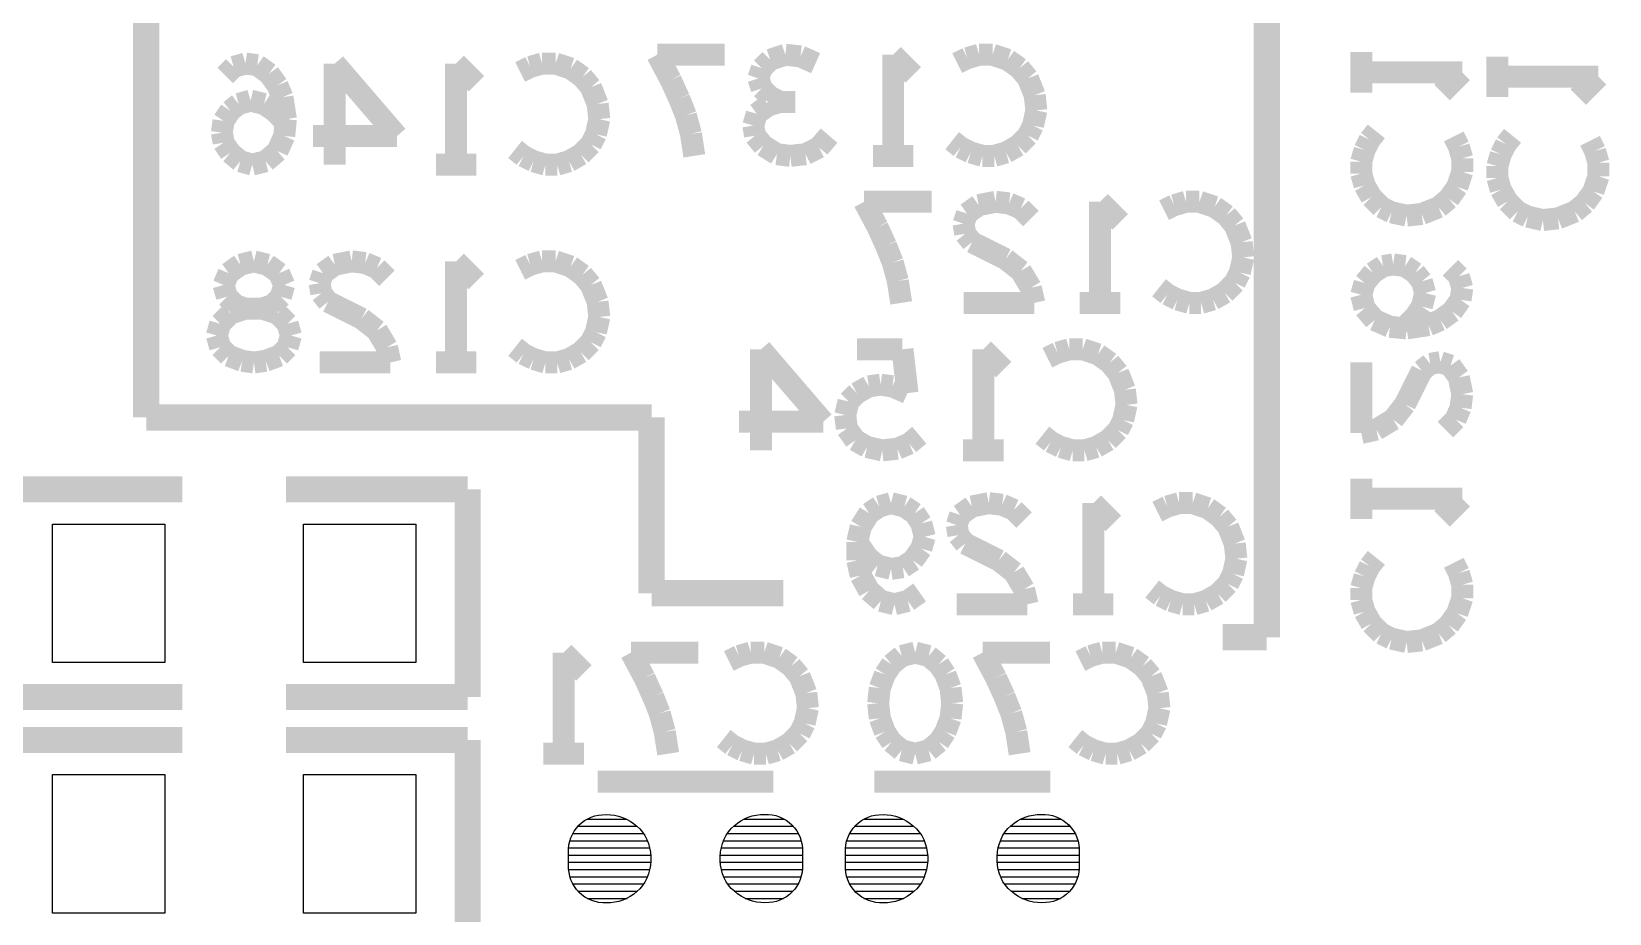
# Model space of a CAD drawing. Extents: x 175.8 to 218.8, y 273.2 to 311.2.
# Drawn here: x 199.17 to 208.3, y 291.76 to 296.86 of the extents above; entities that cross this region are included whole.
import ezdxf

# ---------------------------------------------------------------- set-up
doc = ezdxf.new("R2010")
doc.units = 0
doc.layers.add('MA_DETAILS', color=254, linetype='CONTINUOUS')

# ---------------------------------------------------------------- blocks, each defined once
blk = doc.blocks.new('FIGURE_SQUARE')
blk.add_lwpolyline([(-0.5, -0.5), (-0.5, 0.5), (0.5, 0.5), (0.5, -0.5)], close=True)

msp = doc.modelspace()

# ---------------------------------------------------------------- linework, layer by layer
at = {"layer": 'MA_DETAILS'}
for points, const_width in [([(206.314294, 293.355776), (206.314294, 298.054776)], 0.1524), ([(199.837294, 297.673776), (199.837294, 294.625776)], 0.1524), ([(200.410572, 296.670476), (200.3425, 296.650918)], 0.127), ([(200.478898, 296.660824), (200.410572, 296.670476)], 0.127), ([(200.54697, 296.612056), (200.478898, 296.660824)], 0.127), ([(200.926954, 296.670476), (201.287126, 296.251884)], 0.127), ([(200.926954, 296.086276), (200.926954, 296.670476)], 0.127), ([(201.628248, 296.670476), (201.745088, 296.553636)], 0.127), ([(201.628248, 296.086276), (201.628248, 296.670476)], 0.127), ([(202.057, 296.650918), (202.125072, 296.670476)], 0.127), ([(202.125072, 296.670476), (202.20305, 296.670476)], 0.127), ([(202.20305, 296.670476), (202.29068, 296.641266)], 0.127), ([(202.79106, 296.721276), (203.180696, 296.721276)], 0.127), ([(202.869038, 296.575226), (202.79106, 296.721276)], 0.127), ([(203.395072, 296.643298), (203.44384, 296.692066)], 0.127), ([(203.44384, 296.692066), (203.53147, 296.721276)], 0.127), ([(203.53147, 296.721276), (203.6191, 296.711624)], 0.127), ([(203.6191, 296.711624), (203.70673, 296.672508)], 0.127), ([(204.154786, 296.721276), (204.271626, 296.604436)], 0.127), ([(204.154786, 296.137076), (204.154786, 296.721276)], 0.127), ([(204.525118, 296.672508), (204.583538, 296.701718)], 0.127), ([(204.583538, 296.701718), (204.65161, 296.721276)], 0.127), ([(204.65161, 296.721276), (204.729588, 296.721276)], 0.127), ([(204.729588, 296.721276), (204.817218, 296.692066)], 0.127), ([(204.817218, 296.692066), (204.88529, 296.643298)], 0.127), ([(206.860394, 296.502582), (206.860394, 296.736262)], 0.127), ([(207.647794, 296.477182), (207.647794, 296.710862)], 0.127), ([(200.3425, 296.650918), (200.293732, 296.602404)], 0.127), ([(200.595738, 296.543984), (200.54697, 296.612056)], 0.127), ([(201.99858, 296.621708), (202.057, 296.650918)], 0.127), ([(202.29068, 296.641266), (202.358752, 296.592498)], 0.127), ([(202.358752, 296.592498), (202.40752, 296.534078)], 0.127), ([(202.917806, 296.468038), (202.869038, 296.575226)], 0.127), ([(203.375514, 296.584878), (203.395072, 296.643298)], 0.127), ([(203.395072, 296.526458), (203.375514, 296.584878)], 0.127), ([(204.88529, 296.643298), (204.934058, 296.584878)], 0.127), ([(204.934058, 296.584878), (204.97292, 296.487596)], 0.127), ([(206.860394, 296.619422), (207.444594, 296.619422)], 0.127), ([(207.444594, 296.619422), (207.327754, 296.502582)], 0.127), ([(207.647794, 296.594022), (208.231994, 296.594022)], 0.127), ([(208.231994, 296.594022), (208.115154, 296.477182)], 0.127), ([(200.624948, 296.475658), (200.595738, 296.543984)], 0.127), ([(200.644252, 296.349166), (200.624948, 296.475658)], 0.127), ([(202.40752, 296.534078), (202.446382, 296.436796)], 0.127), ([(203.44384, 296.477944), (203.395072, 296.526458)], 0.127), ([(203.50226, 296.448734), (203.44384, 296.477944)], 0.127), ([(204.97292, 296.487596), (204.982572, 296.399966)], 0.127), ([(200.322942, 296.397934), (200.28408, 296.339514)], 0.127), ([(200.37171, 296.436796), (200.322942, 296.397934)], 0.127), ([(200.439782, 296.456354), (200.37171, 296.436796)], 0.127), ([(200.51776, 296.436796), (200.439782, 296.456354)], 0.127), ([(200.57618, 296.397934), (200.51776, 296.436796)], 0.127), ([(200.644252, 296.329608), (200.57618, 296.397934)], 0.127), ([(202.446382, 296.436796), (202.456034, 296.349166)], 0.127), ([(202.956668, 296.370756), (202.917806, 296.468038)], 0.127), ([(203.365862, 296.380408), (203.433934, 296.429176)], 0.127), ([(203.433934, 296.429176), (203.50226, 296.448734)], 0.127), ([(203.50226, 296.448734), (203.58989, 296.448734)], 0.127), ([(204.982572, 296.399966), (204.963268, 296.312336)], 0.127), ([(200.28408, 296.339514), (200.274428, 296.271188)], 0.127), ([(200.6346, 296.251884), (200.644252, 296.349166)], 0.127), ([(202.456034, 296.349166), (202.43673, 296.261536)], 0.127), ([(202.985878, 296.263568), (202.956668, 296.370756)], 0.127), ([(203.346304, 296.312336), (203.365862, 296.380408)], 0.127), ([(203.35621, 296.253916), (203.346304, 296.312336)], 0.127), ([(204.963268, 296.312336), (204.934058, 296.253916)], 0.127), ([(200.274428, 296.271188), (200.28408, 296.212768)], 0.127), ([(200.28408, 296.212768), (200.322942, 296.154348)], 0.127), ([(200.595738, 296.164254), (200.6346, 296.251884)], 0.127), ([(201.287126, 296.251884), (200.800462, 296.251884)], 0.127), ([(202.40752, 296.203116), (202.3491, 296.144696)], 0.127), ([(202.43673, 296.261536), (202.40752, 296.203116)], 0.127), ([(203.005436, 296.137076), (202.985878, 296.263568)], 0.127), ([(203.404724, 296.195496), (203.35621, 296.253916)], 0.127), ([(203.784454, 296.253916), (203.726034, 296.185844)], 0.127), ([(204.544422, 296.185844), (204.495908, 296.224706)], 0.127), ([(204.934058, 296.253916), (204.875638, 296.195496)], 0.127), ([(206.879952, 296.171366), (206.909162, 296.229786)], 0.127), ([(206.909162, 296.229786), (206.948024, 296.2783)], 0.127), ([(207.395826, 296.24909), (207.425036, 296.19067)], 0.127), ([(207.667352, 296.145966), (207.696562, 296.204386)], 0.127), ([(207.696562, 296.204386), (207.735424, 296.2529)], 0.127), ([(208.183226, 296.22369), (208.212436, 296.16527)], 0.127), ([(200.322942, 296.154348), (200.381362, 296.105834)], 0.127), ([(200.527412, 296.105834), (200.595738, 296.164254)], 0.127), ([(202.017884, 296.135044), (201.96937, 296.173906)], 0.127), ([(202.076304, 296.105834), (202.017884, 296.135044)], 0.127), ([(202.3491, 296.144696), (202.280774, 296.105834)], 0.127), ([(203.482702, 296.146728), (203.404724, 296.195496)], 0.127), ([(203.56068, 296.137076), (203.482702, 296.146728)], 0.127), ([(203.64831, 296.146728), (203.56068, 296.137076)], 0.127), ([(203.726034, 296.185844), (203.64831, 296.146728)], 0.127), ([(204.271626, 296.137076), (204.037946, 296.137076)], 0.127), ([(204.602842, 296.156634), (204.544422, 296.185844)], 0.127), ([(204.671168, 296.137076), (204.602842, 296.156634)], 0.127), ([(204.73924, 296.137076), (204.671168, 296.137076)], 0.127), ([(204.807312, 296.156634), (204.73924, 296.137076)], 0.127), ([(204.875638, 296.195496), (204.807312, 296.156634)], 0.127), ([(206.860394, 296.10304), (206.879952, 296.171366)], 0.127), ([(207.425036, 296.19067), (207.444594, 296.122598)], 0.127), ([(207.444594, 296.122598), (207.444594, 296.04462)], 0.127), ([(207.647794, 296.07764), (207.667352, 296.145966)], 0.127), ([(208.212436, 296.16527), (208.231994, 296.097198)], 0.127), ([(200.381362, 296.105834), (200.449688, 296.086276)], 0.127), ([(200.449688, 296.086276), (200.527412, 296.105834)], 0.127), ([(201.745088, 296.086276), (201.511408, 296.086276)], 0.127), ([(202.14463, 296.086276), (202.076304, 296.105834)], 0.127), ([(202.212702, 296.086276), (202.14463, 296.086276)], 0.127), ([(202.280774, 296.105834), (202.212702, 296.086276)], 0.127), ([(206.860394, 296.034968), (206.860394, 296.10304)], 0.127), ([(206.879952, 295.966896), (206.860394, 296.034968)], 0.127), ([(207.444594, 296.04462), (207.415384, 295.95699)], 0.127), ([(207.647794, 296.009568), (207.647794, 296.07764)], 0.127), ([(208.231994, 296.01922), (208.202784, 295.93159)], 0.127), ([(208.231994, 296.097198), (208.231994, 296.01922)], 0.127), ([(206.918814, 295.89857), (206.879952, 295.966896)], 0.127), ([(207.415384, 295.95699), (207.366616, 295.888918)], 0.127), ([(207.667352, 295.941496), (207.647794, 296.009568)], 0.127), ([(207.706214, 295.87317), (207.667352, 295.941496)], 0.127), ([(208.202784, 295.93159), (208.154016, 295.863518)], 0.127), ([(203.986892, 295.871646), (204.376528, 295.871646)], 0.127), ([(204.06487, 295.725596), (203.986892, 295.871646)], 0.127), ([(204.649324, 295.852088), (204.581252, 295.803574)], 0.127), ([(204.746606, 295.871646), (204.649324, 295.852088)], 0.127), ([(204.824584, 295.861994), (204.746606, 295.871646)], 0.127), ([(204.892656, 295.832784), (204.824584, 295.861994)], 0.127), ([(205.350618, 295.871646), (205.467458, 295.754806)], 0.127), ([(205.350618, 295.287446), (205.350618, 295.871646)], 0.127), ([(205.72095, 295.822878), (205.77937, 295.852088)], 0.127), ([(205.77937, 295.852088), (205.847442, 295.871646)], 0.127), ([(205.847442, 295.871646), (205.92542, 295.871646)], 0.127), ([(205.92542, 295.871646), (206.01305, 295.842436)], 0.127), ([(206.01305, 295.842436), (206.081122, 295.793668)], 0.127), ([(206.977234, 295.84015), (206.918814, 295.89857)], 0.127), ([(207.035654, 295.81094), (206.977234, 295.84015)], 0.127), ([(207.308196, 295.84015), (207.210914, 295.801288)], 0.127), ([(207.366616, 295.888918), (207.308196, 295.84015)], 0.127), ([(207.764634, 295.81475), (207.706214, 295.87317)], 0.127), ([(208.154016, 295.863518), (208.095596, 295.81475)], 0.127), ([(204.581252, 295.803574), (204.561694, 295.745154)], 0.127), ([(204.561694, 295.745154), (204.571346, 295.686734)], 0.127), ([(204.951076, 295.774364), (204.892656, 295.832784)], 0.127), ([(206.081122, 295.793668), (206.12989, 295.735248)], 0.127), ([(207.123284, 295.791636), (207.035654, 295.81094)], 0.127), ([(207.210914, 295.801288), (207.123284, 295.791636)], 0.127), ([(207.823054, 295.78554), (207.764634, 295.81475)], 0.127), ([(207.910684, 295.766236), (207.823054, 295.78554)], 0.127), ([(207.998314, 295.775888), (207.910684, 295.766236)], 0.127), ([(208.095596, 295.81475), (207.998314, 295.775888)], 0.127), ([(204.113638, 295.618408), (204.06487, 295.725596)], 0.127), ([(204.571346, 295.686734), (204.610462, 295.637966)], 0.127), ([(206.12989, 295.735248), (206.168752, 295.637966)], 0.127), ([(204.1525, 295.521126), (204.113638, 295.618408)], 0.127), ([(204.610462, 295.637966), (204.805026, 295.540684)], 0.127), ([(206.168752, 295.637966), (206.178404, 295.550336)], 0.127), ([(200.381362, 295.507918), (200.31329, 295.459404)], 0.127), ([(200.45934, 295.527476), (200.381362, 295.507918)], 0.127), ([(200.537318, 295.507918), (200.45934, 295.527476)], 0.127), ([(200.60539, 295.459404), (200.537318, 295.507918)], 0.127), ([(200.926954, 295.507918), (200.858882, 295.459404)], 0.127), ([(201.024236, 295.527476), (200.926954, 295.507918)], 0.127), ([(201.102214, 295.517824), (201.024236, 295.527476)], 0.127), ([(201.170286, 295.488614), (201.102214, 295.517824)], 0.127), ([(201.228706, 295.430194), (201.170286, 295.488614)], 0.127), ([(201.628248, 295.527476), (201.745088, 295.410636)], 0.127), ([(201.628248, 294.943276), (201.628248, 295.527476)], 0.127), ([(201.99858, 295.478708), (202.057, 295.507918)], 0.127), ([(202.057, 295.507918), (202.125072, 295.527476)], 0.127), ([(202.125072, 295.527476), (202.20305, 295.527476)], 0.127), ([(202.20305, 295.527476), (202.29068, 295.498266)], 0.127), ([(202.29068, 295.498266), (202.358752, 295.449498)], 0.127), ([(204.18171, 295.413938), (204.1525, 295.521126)], 0.127), ([(204.805026, 295.540684), (204.892656, 295.472358)], 0.127), ([(204.892656, 295.472358), (204.951076, 295.375076)], 0.127), ([(206.178404, 295.550336), (206.1591, 295.462706)], 0.127), ([(206.986886, 295.500044), (206.928466, 295.461182)], 0.127), ([(207.045306, 295.509696), (206.986886, 295.500044)], 0.127), ([(207.113632, 295.500044), (207.045306, 295.509696)], 0.127), ([(207.172052, 295.461182), (207.113632, 295.500044)], 0.127), ([(207.425036, 295.441624), (207.376522, 295.490392)], 0.127), ([(200.31329, 295.459404), (200.28408, 295.391078)], 0.127), ([(200.28408, 295.391078), (200.303638, 295.323006)], 0.127), ([(200.6346, 295.391078), (200.60539, 295.459404)], 0.127), ([(200.615042, 295.323006), (200.6346, 295.391078)], 0.127), ([(200.858882, 295.459404), (200.839324, 295.400984)], 0.127), ([(200.839324, 295.400984), (200.848976, 295.342564)], 0.127), ([(202.358752, 295.449498), (202.40752, 295.391078)], 0.127), ([(202.40752, 295.391078), (202.446382, 295.293796)], 0.127), ([(204.201268, 295.287446), (204.18171, 295.413938)], 0.127), ([(206.12989, 295.404286), (206.07147, 295.345866)], 0.127), ([(206.1591, 295.462706), (206.12989, 295.404286)], 0.127), ([(206.879952, 295.402762), (206.860394, 295.334436)], 0.127), ([(206.928466, 295.461182), (206.879952, 295.402762)], 0.127), ([(207.210914, 295.412414), (207.172052, 295.461182)], 0.127), ([(207.230472, 295.344342), (207.210914, 295.412414)], 0.127), ([(207.444594, 295.373552), (207.425036, 295.441624)], 0.127), ([(200.303638, 295.323006), (200.352152, 295.274238)], 0.127), ([(200.566528, 295.274238), (200.615042, 295.323006)], 0.127), ([(200.848976, 295.342564), (200.888092, 295.293796)], 0.127), ([(200.888092, 295.293796), (201.082656, 295.196514)], 0.127), ([(202.446382, 295.293796), (202.456034, 295.206166)], 0.127), ([(204.970634, 295.287446), (204.561694, 295.287446)], 0.127), ([(204.951076, 295.375076), (204.970634, 295.287446)], 0.127), ([(205.467458, 295.287446), (205.233778, 295.287446)], 0.127), ([(205.740254, 295.336214), (205.69174, 295.375076)], 0.127), ([(205.798674, 295.307004), (205.740254, 295.336214)], 0.127), ([(205.867, 295.287446), (205.798674, 295.307004)], 0.127), ([(205.935072, 295.287446), (205.867, 295.287446)], 0.127), ([(206.003144, 295.307004), (205.935072, 295.287446)], 0.127), ([(206.07147, 295.345866), (206.003144, 295.307004)], 0.127), ([(206.860394, 295.334436), (206.879952, 295.256712)], 0.127), ([(207.210914, 295.266364), (207.230472, 295.344342)], 0.127), ([(207.386174, 295.237154), (207.434942, 295.305226)], 0.127), ([(207.434942, 295.305226), (207.444594, 295.373552)], 0.127), ([(200.264522, 295.167304), (200.322942, 295.225724)], 0.127), ([(200.322942, 295.225724), (200.410572, 295.254934)], 0.127), ([(200.352152, 295.274238), (200.410572, 295.254934)], 0.127), ([(200.410572, 295.254934), (200.508108, 295.254934)], 0.127), ([(200.410572, 295.254934), (200.508108, 295.254934)], 0.127), ([(200.508108, 295.254934), (200.566528, 295.274238)], 0.127), ([(200.508108, 295.254934), (200.595738, 295.225724)], 0.127), ([(200.595738, 295.225724), (200.654158, 295.167304)], 0.127), ([(201.082656, 295.196514), (201.170286, 295.128188)], 0.127), ([(202.456034, 295.206166), (202.43673, 295.118536)], 0.127), ([(206.879952, 295.256712), (206.938372, 295.188386)], 0.127), ([(207.103726, 295.139872), (207.172052, 295.207944)], 0.127), ([(207.172052, 295.207944), (207.210914, 295.266364)], 0.127), ([(207.318102, 295.188386), (207.386174, 295.237154)], 0.127), ([(200.245218, 295.098978), (200.264522, 295.167304)], 0.127), ([(200.654158, 295.167304), (200.673462, 295.098978)], 0.127), ([(201.170286, 295.128188), (201.228706, 295.030906)], 0.127), ([(202.43673, 295.118536), (202.40752, 295.060116)], 0.127), ([(206.938372, 295.188386), (207.026002, 295.149524)], 0.127), ([(207.026002, 295.149524), (207.123284, 295.139872)], 0.127), ([(207.123284, 295.139872), (207.249776, 295.159176)], 0.127), ([(207.249776, 295.159176), (207.318102, 295.188386)], 0.127), ([(200.264522, 295.030906), (200.245218, 295.098978)], 0.127), ([(200.31329, 294.982138), (200.264522, 295.030906)], 0.127), ([(200.654158, 295.030906), (200.60539, 294.982138)], 0.127), ([(200.673462, 295.098978), (200.654158, 295.030906)], 0.127), ([(201.228706, 295.030906), (201.248264, 294.943276)], 0.127), ([(202.017884, 294.992044), (201.96937, 295.030906)], 0.127), ([(202.40752, 295.060116), (202.3491, 295.001696)], 0.127), ([(203.3905, 295.019476), (203.750672, 294.600884)], 0.127), ([(203.3905, 294.435276), (203.3905, 295.019476)], 0.127), ([(204.208634, 295.019476), (203.945744, 295.019476)], 0.127), ([(204.237844, 294.766238), (204.208634, 295.019476)], 0.127), ([(204.676248, 295.019476), (204.793088, 294.902636)], 0.127), ([(204.676248, 294.435276), (204.676248, 295.019476)], 0.127), ([(205.105, 294.999918), (205.173072, 295.019476)], 0.127), ([(205.173072, 295.019476), (205.25105, 295.019476)], 0.127), ([(205.25105, 295.019476), (205.33868, 294.990266)], 0.127), ([(200.391268, 294.952928), (200.31329, 294.982138)], 0.127), ([(200.45934, 294.943276), (200.391268, 294.952928)], 0.127), ([(200.527412, 294.952928), (200.45934, 294.943276)], 0.127), ([(200.60539, 294.982138), (200.527412, 294.952928)], 0.127), ([(201.248264, 294.943276), (200.839324, 294.943276)], 0.127), ([(201.745088, 294.943276), (201.511408, 294.943276)], 0.127), ([(202.076304, 294.962834), (202.017884, 294.992044)], 0.127), ([(202.14463, 294.943276), (202.076304, 294.962834)], 0.127), ([(202.212702, 294.943276), (202.14463, 294.943276)], 0.127), ([(202.280774, 294.962834), (202.212702, 294.943276)], 0.127), ([(202.3491, 295.001696), (202.280774, 294.962834)], 0.127), ([(205.04658, 294.970708), (205.105, 294.999918)], 0.127), ([(205.33868, 294.990266), (205.406752, 294.941498)], 0.127), ([(205.406752, 294.941498), (205.45552, 294.883078)], 0.127), ([(206.860394, 294.53586), (206.860394, 294.9448)], 0.127), ([(207.259682, 294.935148), (207.210914, 294.896032)], 0.127), ([(207.318102, 294.9448), (207.259682, 294.935148)], 0.127), ([(207.376522, 294.925242), (207.318102, 294.9448)], 0.127), ([(207.425036, 294.85717), (207.376522, 294.925242)], 0.127), ([(205.45552, 294.883078), (205.494382, 294.785796)], 0.127), ([(207.210914, 294.896032), (207.113632, 294.701468)], 0.127), ([(207.444594, 294.759888), (207.425036, 294.85717)], 0.127), ([(203.896976, 294.717724), (203.945744, 294.766238)], 0.127), ([(203.945744, 294.766238), (204.013816, 294.805354)], 0.127), ([(204.013816, 294.805354), (204.082142, 294.815006)], 0.127), ([(204.082142, 294.815006), (204.150214, 294.805354)], 0.127), ([(204.150214, 294.805354), (204.237844, 294.766238)], 0.127), ([(205.494382, 294.785796), (205.504034, 294.698166)], 0.127), ([(207.434942, 294.68191), (207.444594, 294.759888)], 0.127), ([(203.877672, 294.639746), (203.896976, 294.717724)], 0.127), ([(205.504034, 294.698166), (205.48473, 294.610536)], 0.127), ([(207.113632, 294.701468), (207.045306, 294.613838)], 0.127), ([(207.405732, 294.613838), (207.434942, 294.68191)], 0.127), ([(199.837294, 294.625776), (202.758294, 294.625776)], 0.1524), ([(202.758294, 294.625776), (202.758294, 293.609776)], 0.1524), ([(203.750672, 294.600884), (203.264008, 294.600884)], 0.127), ([(203.887324, 294.561768), (203.877672, 294.639746)], 0.127), ([(203.936092, 294.493696), (203.887324, 294.561768)], 0.127), ([(205.48473, 294.610536), (205.45552, 294.552116)], 0.127), ([(207.045306, 294.613838), (206.948024, 294.555418)], 0.127), ([(207.347312, 294.555418), (207.405732, 294.613838)], 0.127), ([(204.004164, 294.454834), (203.936092, 294.493696)], 0.127), ([(204.247496, 294.474138), (204.179424, 294.444928)], 0.127), ([(204.305916, 294.522906), (204.247496, 294.474138)], 0.127), ([(205.065884, 294.484044), (205.01737, 294.522906)], 0.127), ([(205.124304, 294.454834), (205.065884, 294.484044)], 0.127), ([(205.3971, 294.493696), (205.328774, 294.454834)], 0.127), ([(205.45552, 294.552116), (205.3971, 294.493696)], 0.127), ([(206.948024, 294.555418), (206.860394, 294.53586)], 0.127), ([(204.091794, 294.435276), (204.004164, 294.454834)], 0.127), ([(204.179424, 294.444928), (204.091794, 294.435276)], 0.127), ([(204.793088, 294.435276), (204.559408, 294.435276)], 0.127), ([(205.19263, 294.435276), (205.124304, 294.454834)], 0.127), ([(205.260702, 294.435276), (205.19263, 294.435276)], 0.127), ([(205.328774, 294.454834), (205.260702, 294.435276)], 0.127), ([(200.04532, 294.209724), (198.995284, 294.209724)], 0.150114), ([(200.645268, 294.209724), (201.695304, 294.209724)], 0.150114), ([(201.695304, 294.209724), (201.695304, 293.009828)], 0.150114), ([(206.860394, 294.039036), (206.860394, 294.272716)], 0.127), ([(204.015848, 294.072056), (204.074268, 294.110918)], 0.127), ([(204.074268, 294.110918), (204.14234, 294.130476)], 0.127), ([(204.14234, 294.130476), (204.220318, 294.110918)], 0.127), ([(204.220318, 294.110918), (204.278738, 294.072056)], 0.127), ([(204.609954, 294.110918), (204.541882, 294.062404)], 0.127), ([(204.707236, 294.130476), (204.609954, 294.110918)], 0.127), ([(204.785214, 294.120824), (204.707236, 294.130476)], 0.127), ([(204.853286, 294.091614), (204.785214, 294.120824)], 0.127), ([(205.311248, 294.130476), (205.428088, 294.013636)], 0.127), ([(205.311248, 293.546276), (205.311248, 294.130476)], 0.127), ([(205.68158, 294.081708), (205.74, 294.110918)], 0.127), ([(205.74, 294.110918), (205.808072, 294.130476)], 0.127), ([(205.808072, 294.130476), (205.88605, 294.130476)], 0.127), ([(205.88605, 294.130476), (205.97368, 294.101266)], 0.127), ([(206.860394, 294.155876), (207.444594, 294.155876)], 0.127), ([(207.444594, 294.155876), (207.327754, 294.039036)], 0.127), ([(203.96708, 293.994078), (204.015848, 294.072056)], 0.127), ([(204.278738, 294.072056), (204.3176, 294.013636)], 0.127), ([(204.3176, 294.013636), (204.337158, 293.935658)], 0.127), ([(204.541882, 294.062404), (204.522324, 294.003984)], 0.127), ([(204.911706, 294.033194), (204.853286, 294.091614)], 0.127), ([(205.97368, 294.101266), (206.041752, 294.052498)], 0.127), ([(206.041752, 294.052498), (206.09052, 293.994078)], 0.127), ([(203.947522, 293.906448), (203.96708, 293.994078)], 0.127), ([(204.337158, 293.935658), (204.3176, 293.867586)], 0.127), ([(204.522324, 294.003984), (204.531976, 293.945564)], 0.127), ([(204.531976, 293.945564), (204.571092, 293.896796)], 0.127), ([(206.09052, 293.994078), (206.129382, 293.896796)], 0.127), ([(204.005942, 293.818818), (203.947522, 293.906448)], 0.127), ([(203.947522, 293.799514), (203.947522, 293.906448)], 0.127), ([(204.3176, 293.867586), (204.268832, 293.799514)], 0.127), ([(204.571092, 293.896796), (204.765656, 293.799514)], 0.127), ([(206.129382, 293.896796), (206.139034, 293.809166)], 0.127), ([(203.96708, 293.711884), (203.947522, 293.799514)], 0.127), ([(204.064362, 293.770304), (204.005942, 293.818818)], 0.127), ([(204.14234, 293.750746), (204.064362, 293.770304)], 0.127), ([(204.210412, 293.760398), (204.14234, 293.750746)], 0.127), ([(204.268832, 293.799514), (204.210412, 293.760398)], 0.127), ([(204.765656, 293.799514), (204.853286, 293.731188)], 0.127), ([(206.139034, 293.809166), (206.11973, 293.721536)], 0.127), ([(206.879952, 293.70782), (206.909162, 293.76624)], 0.127), ([(206.909162, 293.76624), (206.948024, 293.814754)], 0.127), ([(207.395826, 293.785544), (207.425036, 293.727124)], 0.127), ([(204.015848, 293.624254), (203.96708, 293.711884)], 0.127), ([(204.853286, 293.731188), (204.911706, 293.633906)], 0.127), ([(206.09052, 293.663116), (206.0321, 293.604696)], 0.127), ([(206.11973, 293.721536), (206.09052, 293.663116)], 0.127), ([(206.860394, 293.639494), (206.879952, 293.70782)], 0.127), ([(207.425036, 293.727124), (207.444594, 293.659052)], 0.127), ([(207.444594, 293.659052), (207.444594, 293.581074)], 0.127), ([(202.758294, 293.609776), (203.520294, 293.609776)], 0.1524), ([(204.08392, 293.565834), (204.015848, 293.624254)], 0.127), ([(204.161898, 293.546276), (204.08392, 293.565834)], 0.127), ([(204.239622, 293.565834), (204.161898, 293.546276)], 0.127), ([(204.307948, 293.614348), (204.239622, 293.565834)], 0.127), ([(204.911706, 293.633906), (204.931264, 293.546276)], 0.127), ([(205.700884, 293.595044), (205.65237, 293.633906)], 0.127), ([(205.759304, 293.565834), (205.700884, 293.595044)], 0.127), ([(205.82763, 293.546276), (205.759304, 293.565834)], 0.127), ([(205.963774, 293.565834), (205.895702, 293.546276)], 0.127), ([(206.0321, 293.604696), (205.963774, 293.565834)], 0.127), ([(206.860394, 293.571422), (206.860394, 293.639494)], 0.127), ([(206.879952, 293.50335), (206.860394, 293.571422)], 0.127), ([(207.444594, 293.581074), (207.415384, 293.493444)], 0.127), ([(204.931264, 293.546276), (204.522324, 293.546276)], 0.127), ([(205.428088, 293.546276), (205.194408, 293.546276)], 0.127), ([(205.895702, 293.546276), (205.82763, 293.546276)], 0.127), ([(206.918814, 293.435024), (206.879952, 293.50335)], 0.127), ([(207.415384, 293.493444), (207.366616, 293.425372)], 0.127), ([(206.977234, 293.376604), (206.918814, 293.435024)], 0.127), ([(207.035654, 293.347394), (206.977234, 293.376604)], 0.127), ([(207.308196, 293.376604), (207.210914, 293.337742)], 0.127), ([(207.366616, 293.425372), (207.308196, 293.376604)], 0.127), ([(206.060294, 293.355776), (206.314294, 293.355776)], 0.1524), ([(207.123284, 293.32809), (207.035654, 293.347394)], 0.127), ([(207.210914, 293.337742), (207.123284, 293.32809)], 0.127), ([(202.25004, 293.266876), (202.36688, 293.150036)], 0.127), ([(202.25004, 292.682676), (202.25004, 293.266876)], 0.127), ([(202.639676, 293.266876), (203.029312, 293.266876)], 0.127), ([(202.717654, 293.120826), (202.639676, 293.266876)], 0.127), ([(203.204826, 293.218108), (203.263246, 293.247318)], 0.127), ([(203.263246, 293.247318), (203.331318, 293.266876)], 0.127), ([(203.331318, 293.266876), (203.409296, 293.266876)], 0.127), ([(203.409296, 293.266876), (203.496926, 293.237666)], 0.127), ([(203.496926, 293.237666), (203.564998, 293.188898)], 0.127), ([(204.10678, 293.140384), (204.145642, 293.198804)], 0.127), ([(204.145642, 293.198804), (204.204062, 293.247318)], 0.127), ([(204.204062, 293.247318), (204.28204, 293.266876)], 0.127), ([(204.28204, 293.266876), (204.360018, 293.247318)], 0.127), ([(204.360018, 293.247318), (204.418438, 293.198804)], 0.127), ([(204.418438, 293.198804), (204.4573, 293.140384)], 0.127), ([(204.671676, 293.266876), (205.061312, 293.266876)], 0.127), ([(204.749654, 293.120826), (204.671676, 293.266876)], 0.127), ([(205.236826, 293.218108), (205.295246, 293.247318)], 0.127), ([(205.295246, 293.247318), (205.363318, 293.266876)], 0.127), ([(205.363318, 293.266876), (205.441296, 293.266876)], 0.127), ([(205.441296, 293.266876), (205.528926, 293.237666)], 0.127), ([(205.528926, 293.237666), (205.596998, 293.188898)], 0.127), ([(202.766422, 293.013638), (202.717654, 293.120826)], 0.127), ([(203.564998, 293.188898), (203.613766, 293.130478)], 0.127), ([(203.613766, 293.130478), (203.652628, 293.033196)], 0.127), ([(204.07757, 293.062406), (204.10678, 293.140384)], 0.127), ([(204.4573, 293.140384), (204.48651, 293.062406)], 0.127), ([(204.798422, 293.013638), (204.749654, 293.120826)], 0.127), ([(205.596998, 293.188898), (205.645766, 293.130478)], 0.127), ([(205.645766, 293.130478), (205.684628, 293.033196)], 0.127), ([(198.995284, 293.009828), (200.04532, 293.009828)], 0.150114), ([(201.695304, 293.009828), (200.645268, 293.009828)], 0.150114), ([(202.805284, 292.916356), (202.766422, 293.013638)], 0.127), ([(203.652628, 293.033196), (203.66228, 292.945566)], 0.127), ([(204.067918, 292.974776), (204.07757, 293.062406)], 0.127), ([(204.48651, 293.062406), (204.496162, 292.974776)], 0.127), ([(204.837284, 292.916356), (204.798422, 293.013638)], 0.127), ([(205.684628, 293.033196), (205.69428, 292.945566)], 0.127), ([(202.834494, 292.809168), (202.805284, 292.916356)], 0.127), ([(203.66228, 292.945566), (203.642976, 292.857936)], 0.127), ([(204.07757, 292.887146), (204.067918, 292.974776)], 0.127), ([(204.496162, 292.974776), (204.48651, 292.887146)], 0.127), ([(204.866494, 292.809168), (204.837284, 292.916356)], 0.127), ([(205.69428, 292.945566), (205.674976, 292.857936)], 0.127), ([(203.642976, 292.857936), (203.613766, 292.799516)], 0.127), ([(204.10678, 292.809168), (204.07757, 292.887146)], 0.127), ([(204.48651, 292.887146), (204.4573, 292.809168)], 0.127), ([(205.674976, 292.857936), (205.645766, 292.799516)], 0.127), ([(200.04532, 292.761924), (198.995284, 292.761924)], 0.150114), ([(200.645268, 292.761924), (201.695304, 292.761924)], 0.150114), ([(201.695304, 292.761924), (201.695304, 291.562028)], 0.150114), ([(202.854052, 292.682676), (202.834494, 292.809168)], 0.127), ([(203.22413, 292.731444), (203.175616, 292.770306)], 0.127), ([(203.555346, 292.741096), (203.48702, 292.702234)], 0.127), ([(203.613766, 292.799516), (203.555346, 292.741096)], 0.127), ([(204.145642, 292.750748), (204.10678, 292.809168)], 0.127), ([(204.204062, 292.702234), (204.145642, 292.750748)], 0.127), ([(204.418438, 292.750748), (204.360018, 292.702234)], 0.127), ([(204.4573, 292.809168), (204.418438, 292.750748)], 0.127), ([(204.886052, 292.682676), (204.866494, 292.809168)], 0.127), ([(205.25613, 292.731444), (205.207616, 292.770306)], 0.127), ([(205.587346, 292.741096), (205.51902, 292.702234)], 0.127), ([(205.645766, 292.799516), (205.587346, 292.741096)], 0.127), ([(202.36688, 292.682676), (202.1332, 292.682676)], 0.127), ([(203.28255, 292.702234), (203.22413, 292.731444)], 0.127), ([(203.350876, 292.682676), (203.28255, 292.702234)], 0.127), ([(203.418948, 292.682676), (203.350876, 292.682676)], 0.127), ([(203.48702, 292.702234), (203.418948, 292.682676)], 0.127), ([(204.28204, 292.682676), (204.204062, 292.702234)], 0.127), ([(204.360018, 292.702234), (204.28204, 292.682676)], 0.127), ([(205.31455, 292.702234), (205.25613, 292.731444)], 0.127), ([(205.382876, 292.682676), (205.31455, 292.702234)], 0.127), ([(205.450948, 292.682676), (205.382876, 292.682676)], 0.127), ([(205.51902, 292.702234), (205.450948, 292.682676)], 0.127), ([(203.462636, 292.520878), (202.446636, 292.520878)], 0.127), ([(205.062836, 292.520878), (204.046836, 292.520878)], 0.127)]:
    msp.add_lwpolyline(points, dxfattribs=dict(at, const_width=const_width))
for points in [[(202.311254, 292.235382), (202.3237, 292.252908)], [(202.3237, 292.252908), (202.337924, 292.26891)], [(202.333098, 292.263576), (202.673712, 292.263576)], [(202.337924, 292.26891), (202.353926, 292.283388)], [(202.353926, 292.283388), (202.371198, 292.296088)], [(202.371198, 292.296088), (202.38974, 292.30701)], [(202.386692, 292.305232), (202.611228, 292.305232)], [(202.38974, 292.30701), (202.409298, 292.316154)], [(202.409298, 292.316154), (202.429618, 292.323012)], [(202.429618, 292.323012), (202.4507, 292.327584)], [(202.4507, 292.327584), (202.472036, 292.330124)], [(202.472036, 292.330124), (202.496166, 292.331394)], [(202.496166, 292.331394), (202.520042, 292.330124)], [(202.520042, 292.330124), (202.543918, 292.327076)], [(202.543918, 292.327076), (202.56754, 292.321742)], [(202.56754, 292.321742), (202.5904, 292.314122)], [(202.5904, 292.314122), (202.612498, 292.304724)], [(202.612498, 292.304724), (202.63358, 292.293294)], [(202.63358, 292.293294), (202.653646, 292.280086)], [(202.653646, 292.280086), (202.672442, 292.264846)], [(202.672442, 292.264846), (202.689968, 292.248336)], [(203.203048, 292.231318), (203.218288, 292.24986)], [(203.218288, 292.24986), (203.235306, 292.266878)], [(203.232004, 292.263576), (203.576936, 292.263576)], [(203.235306, 292.266878), (203.254102, 292.282118)], [(203.254102, 292.282118), (203.273914, 292.29558)], [(203.273914, 292.29558), (203.29525, 292.30701)], [(203.291694, 292.305232), (203.524358, 292.305232)], [(203.29525, 292.30701), (203.317348, 292.316408)], [(203.317348, 292.316408), (203.340208, 292.32352)], [(203.340208, 292.32352), (203.36383, 292.328346)], [(203.36383, 292.328346), (203.387706, 292.330886)], [(203.387706, 292.330886), (203.411836, 292.33114)], [(203.411836, 292.33114), (203.43368, 292.331394)], [(203.43368, 292.331394), (203.45527, 292.329108)], [(203.45527, 292.329108), (203.476606, 292.32479)], [(203.476606, 292.32479), (203.49718, 292.318186)], [(203.49718, 292.318186), (203.517246, 292.309296)], [(203.517246, 292.309296), (203.536042, 292.298628)], [(203.536042, 292.298628), (203.553568, 292.285928)], [(203.553568, 292.285928), (203.569824, 292.27145)], [(203.569824, 292.27145), (203.584556, 292.255194)], [(203.584556, 292.255194), (203.597256, 292.237668)], [(203.911454, 292.235382), (203.9239, 292.252908)], [(203.9239, 292.252908), (203.938124, 292.26891)], [(203.933298, 292.263576), (204.273912, 292.263576)], [(203.938124, 292.26891), (203.954126, 292.283388)], [(203.954126, 292.283388), (203.971398, 292.296088)], [(203.971398, 292.296088), (203.98994, 292.30701)], [(203.986892, 292.305232), (204.211428, 292.305232)], [(203.98994, 292.30701), (204.009498, 292.316154)], [(204.009498, 292.316154), (204.029818, 292.323012)], [(204.029818, 292.323012), (204.0509, 292.327584)], [(204.0509, 292.327584), (204.072236, 292.330124)], [(204.072236, 292.330124), (204.096366, 292.331394)], [(204.096366, 292.331394), (204.120242, 292.330124)], [(204.120242, 292.330124), (204.144118, 292.327076)], [(204.144118, 292.327076), (204.16774, 292.321742)], [(204.16774, 292.321742), (204.1906, 292.314122)], [(204.1906, 292.314122), (204.212698, 292.304724)], [(204.212698, 292.304724), (204.23378, 292.293294)], [(204.23378, 292.293294), (204.253846, 292.280086)], [(204.253846, 292.280086), (204.272642, 292.264846)], [(204.272642, 292.264846), (204.290168, 292.248336)], [(204.803248, 292.231318), (204.818488, 292.24986)], [(204.818488, 292.24986), (204.835506, 292.266878)], [(204.832204, 292.263576), (205.177136, 292.263576)], [(204.835506, 292.266878), (204.854302, 292.282118)], [(204.854302, 292.282118), (204.874114, 292.29558)], [(204.874114, 292.29558), (204.89545, 292.30701)], [(204.891894, 292.305232), (205.124558, 292.305232)], [(204.89545, 292.30701), (204.917548, 292.316408)], [(204.917548, 292.316408), (204.940408, 292.32352)], [(204.940408, 292.32352), (204.96403, 292.328346)], [(204.96403, 292.328346), (204.987906, 292.330886)], [(204.987906, 292.330886), (205.012036, 292.33114)], [(205.012036, 292.33114), (205.03388, 292.331394)], [(205.03388, 292.331394), (205.05547, 292.329108)], [(205.05547, 292.329108), (205.076806, 292.32479)], [(205.076806, 292.32479), (205.09738, 292.318186)], [(205.09738, 292.318186), (205.117446, 292.309296)], [(205.117446, 292.309296), (205.136242, 292.298628)], [(205.136242, 292.298628), (205.153768, 292.285928)], [(205.153768, 292.285928), (205.170024, 292.27145)], [(205.170024, 292.27145), (205.184756, 292.255194)], [(205.184756, 292.255194), (205.197456, 292.237668)], [(202.280774, 292.155372), (202.285346, 292.176454)], [(202.285346, 292.176454), (202.29195, 292.197028)], [(202.286362, 292.180264), (202.73391, 292.180264)], [(202.29195, 292.197028), (202.300586, 292.216586)], [(202.300586, 292.216586), (202.311254, 292.235382)], [(202.30338, 292.22192), (202.711304, 292.22192)], [(202.689968, 292.248336), (202.705716, 292.230048)], [(202.705716, 292.230048), (202.719686, 292.21049)], [(202.719686, 292.21049), (202.731116, 292.18763)], [(202.731116, 292.18763), (202.74026, 292.163754)], [(202.74026, 292.163754), (202.747118, 292.139116)], [(203.162154, 292.140132), (203.169012, 292.16477)], [(203.169012, 292.16477), (203.178156, 292.188646)], [(203.174854, 292.180264), (203.623164, 292.180264)], [(203.178156, 292.188646), (203.189586, 292.211506)], [(203.189586, 292.211506), (203.203048, 292.231318)], [(203.196444, 292.22192), (203.6064, 292.22192)], [(203.597256, 292.237668), (203.608178, 292.218872)], [(203.608178, 292.218872), (203.617068, 292.19906)], [(203.617068, 292.19906), (203.623926, 292.178232)], [(203.623926, 292.178232), (203.628244, 292.156896)], [(203.880974, 292.155372), (203.885546, 292.176454)], [(203.885546, 292.176454), (203.89215, 292.197028)], [(203.886562, 292.180264), (204.33411, 292.180264)], [(203.89215, 292.197028), (203.900786, 292.216586)], [(203.900786, 292.216586), (203.911454, 292.235382)], [(203.90358, 292.22192), (204.311504, 292.22192)], [(204.290168, 292.248336), (204.305916, 292.230048)], [(204.305916, 292.230048), (204.319886, 292.21049)], [(204.319886, 292.21049), (204.331316, 292.18763)], [(204.331316, 292.18763), (204.34046, 292.163754)], [(204.34046, 292.163754), (204.347318, 292.139116)], [(204.762354, 292.140132), (204.769212, 292.16477)], [(204.769212, 292.16477), (204.778356, 292.188646)], [(204.775054, 292.180264), (205.223364, 292.180264)], [(204.778356, 292.188646), (204.789786, 292.211506)], [(204.789786, 292.211506), (204.803248, 292.231318)], [(204.796644, 292.22192), (205.2066, 292.22192)], [(205.197456, 292.237668), (205.208378, 292.218872)], [(205.208378, 292.218872), (205.217268, 292.19906)], [(205.217268, 292.19906), (205.224126, 292.178232)], [(205.224126, 292.178232), (205.228444, 292.156896)], [(202.278742, 292.134036), (202.280774, 292.155372)], [(202.278742, 292.01745), (202.278742, 292.134036)], [(202.278742, 292.096952), (202.753468, 292.096952)], [(202.278996, 292.138608), (202.747118, 292.138608)], [(202.747118, 292.139116), (202.751944, 292.11397)], [(202.751944, 292.11397), (202.75423, 292.08857)], [(202.75423, 292.08857), (202.75423, 292.06317)], [(203.155042, 292.089586), (203.157328, 292.114986)], [(203.155042, 292.064186), (203.155042, 292.089586)], [(203.15555, 292.096952), (203.63053, 292.096952)], [(203.157328, 292.114986), (203.162154, 292.140132)], [(203.161646, 292.138608), (203.630022, 292.138608)], [(203.628244, 292.156896), (203.63053, 292.135306)], [(203.63053, 292.135306), (203.63053, 292.01872)], [(203.878942, 292.134036), (203.880974, 292.155372)], [(203.878942, 292.01745), (203.878942, 292.134036)], [(203.878942, 292.096952), (204.353668, 292.096952)], [(203.879196, 292.138608), (204.347318, 292.138608)], [(204.347318, 292.139116), (204.352144, 292.11397)], [(204.352144, 292.11397), (204.35443, 292.08857)], [(204.35443, 292.08857), (204.35443, 292.06317)], [(204.755242, 292.089586), (204.757528, 292.114986)], [(204.755242, 292.064186), (204.755242, 292.089586)], [(204.75575, 292.096952), (205.23073, 292.096952)], [(204.757528, 292.114986), (204.762354, 292.140132)], [(204.761846, 292.138608), (205.230222, 292.138608)], [(205.228444, 292.156896), (205.23073, 292.135306)], [(205.23073, 292.135306), (205.23073, 292.01872)], [(202.278742, 292.055296), (202.753722, 292.055296)], [(202.281028, 291.99586), (202.278742, 292.01745)], [(202.27925, 292.01364), (202.747372, 292.01364)], [(202.285346, 291.974524), (202.281028, 291.99586)], [(202.74026, 291.987986), (202.731116, 291.96411)], [(202.747118, 292.012624), (202.74026, 291.987986)], [(202.751944, 292.03777), (202.747118, 292.012624)], [(202.75423, 292.06317), (202.751944, 292.03777)], [(203.157328, 292.038786), (203.155042, 292.064186)], [(203.156058, 292.055296), (203.63053, 292.055296)], [(203.162154, 292.01364), (203.157328, 292.038786)], [(203.162154, 292.01364), (203.630276, 292.01364)], [(203.169012, 291.989002), (203.162154, 292.01364)], [(203.178156, 291.965126), (203.169012, 291.989002)], [(203.623926, 291.976302), (203.617322, 291.955728)], [(203.628498, 291.997384), (203.623926, 291.976302)], [(203.63053, 292.01872), (203.628498, 291.997384)], [(203.878942, 292.055296), (204.353922, 292.055296)], [(203.881228, 291.99586), (203.878942, 292.01745)], [(203.87945, 292.01364), (204.347572, 292.01364)], [(203.885546, 291.974524), (203.881228, 291.99586)], [(204.34046, 291.987986), (204.331316, 291.96411)], [(204.347318, 292.012624), (204.34046, 291.987986)], [(204.352144, 292.03777), (204.347318, 292.012624)], [(204.35443, 292.06317), (204.352144, 292.03777)], [(204.757528, 292.038786), (204.755242, 292.064186)], [(204.756258, 292.055296), (205.23073, 292.055296)], [(204.762354, 292.01364), (204.757528, 292.038786)], [(204.762354, 292.01364), (205.230476, 292.01364)], [(204.769212, 291.989002), (204.762354, 292.01364)], [(204.778356, 291.965126), (204.769212, 291.989002)], [(205.224126, 291.976302), (205.217522, 291.955728)], [(205.228698, 291.997384), (205.224126, 291.976302)], [(205.23073, 292.01872), (205.228698, 291.997384)], [(202.292204, 291.953696), (202.285346, 291.974524)], [(202.286362, 291.971984), (202.734164, 291.971984)], [(202.301094, 291.933884), (202.292204, 291.953696)], [(202.312016, 291.915088), (202.301094, 291.933884)], [(202.30338, 291.930328), (202.71232, 291.930328)], [(202.324716, 291.897562), (202.312016, 291.915088)], [(202.339448, 291.881306), (202.324716, 291.897562)], [(202.332844, 291.888672), (202.67676, 291.888672)], [(202.673966, 291.885878), (202.65517, 291.870638)], [(202.690984, 291.902896), (202.673966, 291.885878)], [(202.706224, 291.921438), (202.690984, 291.902896)], [(202.719686, 291.94125), (202.706224, 291.921438)], [(202.731116, 291.96411), (202.719686, 291.94125)], [(203.175616, 291.971984), (203.622656, 291.971984)], [(203.189586, 291.942266), (203.178156, 291.965126)], [(203.203556, 291.922708), (203.189586, 291.942266)], [(203.198222, 291.930328), (203.605384, 291.930328)], [(203.219304, 291.90442), (203.203556, 291.922708)], [(203.23683, 291.88791), (203.219304, 291.90442)], [(203.236068, 291.888672), (203.575666, 291.888672)], [(203.255626, 291.87267), (203.23683, 291.88791)], [(203.585572, 291.899848), (203.571348, 291.883846)], [(203.598018, 291.917374), (203.585572, 291.899848)], [(203.608686, 291.93617), (203.598018, 291.917374)], [(203.617322, 291.955728), (203.608686, 291.93617)], [(203.892404, 291.953696), (203.885546, 291.974524)], [(203.886562, 291.971984), (204.334364, 291.971984)], [(203.901294, 291.933884), (203.892404, 291.953696)], [(203.912216, 291.915088), (203.901294, 291.933884)], [(203.90358, 291.930328), (204.31252, 291.930328)], [(203.924916, 291.897562), (203.912216, 291.915088)], [(203.939648, 291.881306), (203.924916, 291.897562)], [(203.933044, 291.888672), (204.27696, 291.888672)], [(204.274166, 291.885878), (204.25537, 291.870638)], [(204.291184, 291.902896), (204.274166, 291.885878)], [(204.306424, 291.921438), (204.291184, 291.902896)], [(204.319886, 291.94125), (204.306424, 291.921438)], [(204.331316, 291.96411), (204.319886, 291.94125)], [(204.775816, 291.971984), (205.222856, 291.971984)], [(204.789786, 291.942266), (204.778356, 291.965126)], [(204.803756, 291.922708), (204.789786, 291.942266)], [(204.798422, 291.930328), (205.205584, 291.930328)], [(204.819504, 291.90442), (204.803756, 291.922708)], [(204.83703, 291.88791), (204.819504, 291.90442)], [(204.836268, 291.888672), (205.175866, 291.888672)], [(204.855826, 291.87267), (204.83703, 291.88791)], [(205.185772, 291.899848), (205.171548, 291.883846)], [(205.198218, 291.917374), (205.185772, 291.899848)], [(205.208886, 291.93617), (205.198218, 291.917374)], [(205.217522, 291.955728), (205.208886, 291.93617)], [(202.355704, 291.866828), (202.339448, 291.881306)], [(202.37323, 291.854128), (202.355704, 291.866828)], [(202.392026, 291.84346), (202.37323, 291.854128)], [(202.38593, 291.847016), (202.616562, 291.847016)], [(202.412092, 291.83457), (202.392026, 291.84346)], [(202.432666, 291.827966), (202.412092, 291.83457)], [(202.454002, 291.823648), (202.432666, 291.827966)], [(202.475592, 291.821362), (202.454002, 291.823648)], [(202.497436, 291.821616), (202.475592, 291.821362)], [(202.521566, 291.82187), (202.497436, 291.821616)], [(202.545442, 291.82441), (202.521566, 291.82187)], [(202.569064, 291.829236), (202.545442, 291.82441)], [(202.591924, 291.836348), (202.569064, 291.829236)], [(202.614022, 291.845746), (202.591924, 291.836348)], [(202.635358, 291.857176), (202.614022, 291.845746)], [(202.65517, 291.870638), (202.635358, 291.857176)], [(203.275692, 291.859462), (203.255626, 291.87267)], [(203.296774, 291.848032), (203.275692, 291.859462)], [(203.318872, 291.838634), (203.296774, 291.848032)], [(203.299314, 291.847016), (203.521818, 291.847016)], [(203.341732, 291.831014), (203.318872, 291.838634)], [(203.365354, 291.82568), (203.341732, 291.831014)], [(203.38923, 291.822632), (203.365354, 291.82568)], [(203.413106, 291.821362), (203.38923, 291.822632)], [(203.437236, 291.822632), (203.413106, 291.821362)], [(203.458572, 291.825172), (203.437236, 291.822632)], [(203.479654, 291.829744), (203.458572, 291.825172)], [(203.499974, 291.836602), (203.479654, 291.829744)], [(203.519532, 291.845746), (203.499974, 291.836602)], [(203.538074, 291.856668), (203.519532, 291.845746)], [(203.555346, 291.869368), (203.538074, 291.856668)], [(203.571348, 291.883846), (203.555346, 291.869368)], [(203.955904, 291.866828), (203.939648, 291.881306)], [(203.97343, 291.854128), (203.955904, 291.866828)], [(203.992226, 291.84346), (203.97343, 291.854128)], [(203.98613, 291.847016), (204.216762, 291.847016)], [(204.012292, 291.83457), (203.992226, 291.84346)], [(204.032866, 291.827966), (204.012292, 291.83457)], [(204.054202, 291.823648), (204.032866, 291.827966)], [(204.075792, 291.821362), (204.054202, 291.823648)], [(204.097636, 291.821616), (204.075792, 291.821362)], [(204.121766, 291.82187), (204.097636, 291.821616)], [(204.145642, 291.82441), (204.121766, 291.82187)], [(204.169264, 291.829236), (204.145642, 291.82441)], [(204.192124, 291.836348), (204.169264, 291.829236)], [(204.214222, 291.845746), (204.192124, 291.836348)], [(204.235558, 291.857176), (204.214222, 291.845746)], [(204.25537, 291.870638), (204.235558, 291.857176)], [(204.875892, 291.859462), (204.855826, 291.87267)], [(204.896974, 291.848032), (204.875892, 291.859462)], [(204.919072, 291.838634), (204.896974, 291.848032)], [(204.899514, 291.847016), (205.122018, 291.847016)], [(204.941932, 291.831014), (204.919072, 291.838634)], [(204.965554, 291.82568), (204.941932, 291.831014)], [(204.98943, 291.822632), (204.965554, 291.82568)], [(205.013306, 291.821362), (204.98943, 291.822632)], [(205.037436, 291.822632), (205.013306, 291.821362)], [(205.058772, 291.825172), (205.037436, 291.822632)], [(205.079854, 291.829744), (205.058772, 291.825172)], [(205.100174, 291.836602), (205.079854, 291.829744)], [(205.119732, 291.845746), (205.100174, 291.836602)], [(205.138274, 291.856668), (205.119732, 291.845746)], [(205.155546, 291.869368), (205.138274, 291.856668)], [(205.171548, 291.883846), (205.155546, 291.869368)]]:
    msp.add_lwpolyline(points, dxfattribs=at)

# ---------------------------------------------------------------- block references
at = {"layer": 'MA_DETAILS', "xscale": 0.649986, "yscale": 0.8001}
for p in [(199.620378, 293.609776), (201.07021, 293.609776), (199.620378, 292.161976), (201.07021, 292.161976)]:
    msp.add_blockref('FIGURE_SQUARE', p, dxfattribs=at)

doc.saveas('drawing.dxf')
